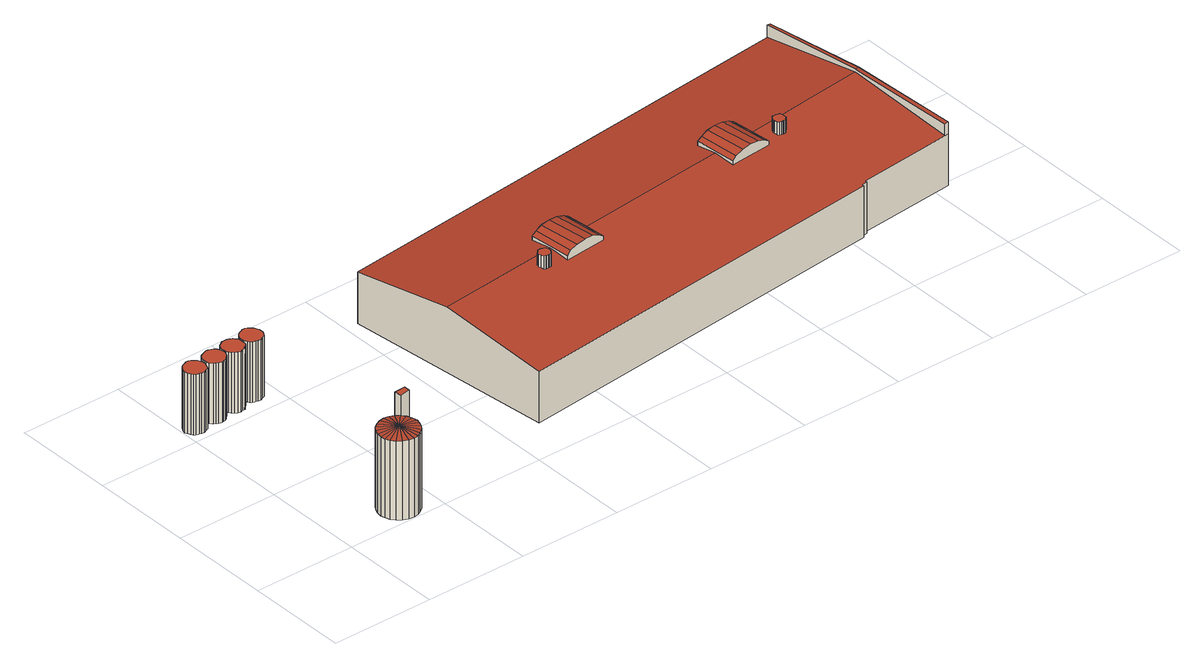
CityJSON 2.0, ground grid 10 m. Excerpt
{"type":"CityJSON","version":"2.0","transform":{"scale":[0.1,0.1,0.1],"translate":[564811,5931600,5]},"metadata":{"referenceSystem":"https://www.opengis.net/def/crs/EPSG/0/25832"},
"CityObjects":{
"building1":{"type":"Building","attributes":{"Grundfläche 2D":11.38,"Grundhöhe NN":5.61},"geometry":[{"type":"Solid","lod":"3","boundaries":[[[[0,1,2]],[[2,1,3]],[[4,1,0]],[[5,1,4]],[[6,1,5]],[[7,1,6]],[[8,1,7]],[[9,1,8]],[[10,1,9]],[[11,1,10]],[[12,1,11]],[[13,1,12]],[[14,1,13]],[[15,1,14]],[[16,1,15]],[[17,1,16]],[[18,1,17]],[[19,1,18]],[[20,1,19]],[[21,1,20]],[[22,1,21]],[[23,1,22]],[[24,1,23]],[[3,1,24]],[[2,25,26,0]],[[0,26,27,4]],[[4,27,28,5]],[[5,28,29,6]],[[6,29,30,7]],[[7,30,31,8]],[[8,31,32,9]],[[9,32,33,10]],[[10,33,34,11]],[[11,34,35,12]],[[12,35,36,13]],[[13,36,37,14]],[[14,37,38,15]],[[15,38,39,16]],[[16,39,40,17]],[[17,40,41,18]],[[18,41,42,19]],[[19,42,43,20]],[[3,44,25,2]],[[20,43,45,21]],[[21,45,46,22]],[[22,46,47,23]],[[23,47,48,24]],[[24,48,44,3]],[[45,43,42,41,40,39,38,37,36,35,34,33,32,31,30,29,28,27,26,25,44,48,47,46]]]],"semantics":{"surfaces":[{"type":"RoofSurface"},{"type":"WallSurface"},{"type":"GroundSurface"}],"values":[[0,0,0,0,0,0,0,0,0,0,0,0,0,0,0,0,0,0,0,0,0,0,0,0,1,1,1,1,1,1,1,1,1,1,1,1,1,1,1,1,1,1,1,1,1,1,1,1,2]]}}]},
"building2":{"type":"Building","attributes":{"Grundfläche 2D":3.33,"Grundhöhe NN":5.7},"geometry":[{"type":"Solid","lod":"3","boundaries":[[[[49,50,51,52,53,54,55,56,57,58,59,60,61,62,63,64,65,66,67,68,69,70,71,72,73,74]],[[75,58,57,76]],[[77,59,58,75]],[[78,60,59,77]],[[79,61,60,78]],[[80,62,61,79]],[[81,63,62,80]],[[82,64,63,81]],[[83,65,64,82]],[[84,66,65,83]],[[85,67,66,84]],[[86,87,69,68,67,85]],[[88,70,69,87]],[[89,71,70,88]],[[90,72,71,89]],[[91,73,72,90]],[[92,74,73,91]],[[93,49,74,92]],[[94,50,49,93]],[[95,51,50,94]],[[96,52,51,95]],[[97,53,52,96]],[[98,54,53,97]],[[76,57,56,99]],[[100,55,54,98]],[[99,56,55,100]],[[88,87,86,85,84,83,82,81,80,79,78,77,75,76,99,100,98,97,96,95,94,93,92,91,90,89]]]],"semantics":{"surfaces":[{"type":"RoofSurface"},{"type":"WallSurface"},{"type":"GroundSurface"}],"values":[[0,1,1,1,1,1,1,1,1,1,1,1,1,1,1,1,1,1,1,1,1,1,1,1,1,1,2]]}}]},
"building3":{"type":"Building","attributes":{"Grundfläche 2D":3.33,"Grundhöhe NN":5.73},"geometry":[{"type":"Solid","lod":"3","boundaries":[[[[101,102,103,104,105,106,107,108,109,110,111,112,113,114,115,116,117,118,119,120,121,122,123,124,125,126]],[[127,110,109,128]],[[129,111,110,127]],[[130,112,111,129]],[[131,113,112,130]],[[132,114,113,131]],[[133,115,114,132]],[[134,116,115,133]],[[135,117,116,134]],[[136,118,117,135]],[[137,119,118,136]],[[138,120,119,137]],[[139,121,120,138]],[[140,122,121,139]],[[141,123,122,140]],[[142,143,125,124,123,141]],[[144,126,125,143]],[[145,101,126,144]],[[146,102,101,145]],[[147,103,102,146]],[[148,104,103,147]],[[149,105,104,148]],[[150,106,105,149]],[[128,109,108,151]],[[152,107,106,150]],[[151,108,107,152]],[[139,138,137,136,135,134,133,132,131,130,129,127,128,151,152,150,149,148,147,146,145,144,143,142,141,140]]]],"semantics":{"surfaces":[{"type":"RoofSurface"},{"type":"WallSurface"},{"type":"GroundSurface"}],"values":[[0,1,1,1,1,1,1,1,1,1,1,1,1,1,1,1,1,1,1,1,1,1,1,1,1,1,2]]}}]},
"building4":{"type":"Building","attributes":{"Grundfläche 2D":0.716,"Grundhöhe NN":5.61},"geometry":[{"type":"Solid","lod":"3","boundaries":[[[[153,154,155,156]],[[157,155,154,158]],[[159,156,155,157]],[[160,153,156,159]],[[158,154,153,160]],[[159,157,158,160]]]],"semantics":{"surfaces":[{"type":"RoofSurface"},{"type":"WallSurface"},{"type":"GroundSurface"}],"values":[[0,1,1,1,1,2]]}}]},
"building5":{"type":"Building","attributes":{"Grundfläche 2D":3.33,"Grundhöhe NN":5.72},"geometry":[{"type":"Solid","lod":"3","boundaries":[[[[161,162,163,164,165,166,167,168,169,170,171,172,173,174,175,176,177,178,179,180,181,182,183,184,185,186,187]],[[169,188,189,170]],[[170,189,190,171]],[[171,190,191,172]],[[172,191,192,173]],[[173,192,193,174]],[[174,193,194,175]],[[175,194,195,176]],[[176,195,196,177]],[[177,196,197,178]],[[178,197,198,179]],[[179,198,199,200,181,180]],[[181,200,201,182]],[[182,201,202,183]],[[183,202,203,184]],[[184,203,204,205,186,185]],[[186,205,206,187]],[[187,206,207,161]],[[161,207,208,162]],[[162,208,209,163]],[[163,209,210,164]],[[164,210,211,165]],[[165,211,212,166]],[[168,213,188,169]],[[166,212,214,167]],[[167,214,213,168]],[[201,200,199,198,197,196,195,194,193,192,191,190,189,188,213,214,212,211,210,209,208,207,206,205,204,203,202]]]],"semantics":{"surfaces":[{"type":"RoofSurface"},{"type":"WallSurface"},{"type":"GroundSurface"}],"values":[[0,1,1,1,1,1,1,1,1,1,1,1,1,1,1,1,1,1,1,1,1,1,1,1,1,1,2]]}}]},
"building6":{"type":"Building","attributes":{"Grundfläche 2D":3.33,"Grundhöhe NN":5.7},"geometry":[{"type":"Solid","lod":"3","boundaries":[[[[215,216,217,218,219,220,221,222,223,224,225,226,227,228,229,230,231,232,233,234,235,236,237,238,239,240,241]],[[223,242,243,224]],[[224,243,244,225]],[[225,244,245,226]],[[226,245,246,227]],[[227,246,247,228]],[[228,247,248,229]],[[229,248,249,230]],[[230,249,250,231]],[[231,250,251,232]],[[232,251,252,233]],[[233,252,253,254,235,234]],[[235,254,255,236]],[[236,255,256,237]],[[237,256,257,238]],[[238,257,258,259,240,239]],[[240,259,260,241]],[[241,260,261,215]],[[215,261,262,216]],[[216,262,263,217]],[[217,263,264,218]],[[218,264,265,219]],[[219,265,266,220]],[[222,267,242,223]],[[220,266,268,221]],[[221,268,267,222]],[[255,254,253,252,251,250,249,248,247,246,245,244,243,242,267,268,266,265,264,263,262,261,260,259,258,257,256]]]],"semantics":{"surfaces":[{"type":"RoofSurface"},{"type":"WallSurface"},{"type":"GroundSurface"}],"values":[[0,1,1,1,1,1,1,1,1,1,1,1,1,1,1,1,1,1,1,1,1,1,1,1,1,1,2]]}}]},
"building7":{"type":"Building","attributes":{"Grundfläche 2D":1005.86,"Grundhöhe NN":5.45},"children":["building7-1","building7-2","building7-3"],"geometry":[{"type":"Solid","lod":"3","boundaries":[[[[269,270,271,272,273]],[[274,275,271,270]],[[276,277,275,274]],[[278,279,277,276]],[[280,281,279,278]],[[282,283,280]],[[283,281,280]],[[284,281,283]],[[285,286,287,288,289]],[[290,291,287,286]],[[292,293,291,290]],[[294,295,293,292]],[[296,297,295,294]],[[298,299,296]],[[299,297,296]],[[300,297,299]],[[301,302,303,304,305,306,307,308,309,310,311,312,313,314,315,316,317,318,319]],[[320,321,322,315,314,323,324,325,310,309,308,326,327,328,319,318]],[[272,323,314,313,269,273]],[[269,313,312,311,282,280,278,276,274,270]],[[282,311,310,325,284,283]],[[275,277,279,281,284,325,324,323,272,271]],[[318,317,285,289,288,320]],[[296,294,292,290,286,285,317,316,298]],[[315,322,300,299,298,316]],[[291,293,295,297,300,322,321,320,288,287]],[[329,302,301,330]],[[331,303,302,329]],[[332,304,303,331]],[[333,305,304,332]],[[334,307,306,305,333]],[[335,336,326,308,307,334]],[[337,338,328,327,326,336]],[[338,330,301,319,328]],[[330,338,337,336,335,334,333,332,331,329]]]],"semantics":{"surfaces":[{"type":"RoofSurface"},{"type":"WallSurface"},{"type":"GroundSurface"}],"values":[[0,0,0,0,0,0,0,0,0,0,0,0,0,0,0,0,0,0,1,1,1,1,1,1,1,1,1,1,1,1,1,1,1,1,2]]}}]},
"building7-1":{"type":"BuildingInstallation","attributes":{"relationToConstruction":"outside"},"parents":["building7"],"geometry":[{"type":"MultiSurface","lod":"3","boundaries":[[[339,340,341,342]],[[343,344,340,339,345]],[[309,346,306,343,345,339,342,327]],[[343,306,307,344]],[[344,307,308,326,341,340]],[[341,326,327,342]]],"semantics":{"surfaces":[{"type":"RoofSurface"},{"type":"WallSurface"}],"values":[0,0,1,1,1,1]}}]},
"building7-2":{"type":"BuildingInstallation","attributes":{"relationToConstruction":"outside"},"parents":["building7"],"geometry":[{"type":"MultiSurface","lod":"3","boundaries":[[[347,348,349,350,351,352,353,354,355,356,357,358,359,360,361,362,363,364,365,366,367,368,369,370,371]],[[372,353,352,373]],[[374,354,353,372]],[[375,355,354,374]],[[376,356,355,375]],[[377,357,356,376]],[[378,358,357,377]],[[379,359,358,378]],[[380,360,359,379]],[[381,361,360,380]],[[382,362,361,381]],[[383,363,362,382]],[[384,364,363,383]],[[385,365,364,384]],[[386,366,365,385]],[[387,367,366,386]],[[388,368,367,387]],[[389,369,368,388]],[[390,370,369,389]],[[391,371,370,390]],[[392,347,371,391]],[[393,348,347,392]],[[394,349,348,393]],[[395,350,349,394]],[[396,351,350,395]],[[373,352,351,396]]],"semantics":{"surfaces":[{"type":"RoofSurface"},{"type":"WallSurface"}],"values":[0,1,1,1,1,1,1,1,1,1,1,1,1,1,1,1,1,1,1,1,1,1,1,1,1,1]}}]},
"building7-3":{"type":"BuildingInstallation","attributes":{"relationToConstruction":"outside"},"parents":["building7"],"geometry":[{"type":"MultiSurface","lod":"3","boundaries":[[[397,398,399,400,401,402,403,404,405,406,407,408,409,410,411,412,413,414,415,416,417,418,419,420,421]],[[422,402,401,423]],[[424,400,399,425]],[[423,401,400,424]],[[426,403,402,422]],[[427,404,403,426]],[[428,405,404,427]],[[429,406,405,428]],[[430,407,406,429]],[[431,408,407,430]],[[432,409,408,431]],[[433,410,409,432]],[[434,411,410,433]],[[435,412,411,434]],[[436,413,412,435]],[[437,414,413,436]],[[438,415,414,437]],[[439,416,415,438]],[[440,417,416,439]],[[441,418,417,440]],[[442,419,418,441]],[[443,420,419,442]],[[444,421,420,443]],[[445,397,421,444]],[[446,398,397,445]],[[425,399,398,446]]],"semantics":{"surfaces":[{"type":"RoofSurface"},{"type":"WallSurface"}],"values":[0,1,1,1,1,1,1,1,1,1,1,1,1,1,1,1,1,1,1,1,1,1,1,1,1,1]}}]}
},
"vertices":[
[57,3,84],[67,19,87],[53,6,84],[50,10,84],[62,1,84],[67,0,84],[72,1,84],[76,3,84],[80,6,84],[83,10,84],[85,15,84],[86,19,84],[85,24,84],[83,29,84],[80,33,84],[76,36,84],[72,38,84],[67,39,84],[62,38,84],[57,36,84],[53,33,84],[50,29,84],[48,24,84],[47,19,84],[48,15,84],[53,6,6],[57,3,6],[62,1,6],[67,0,6],[72,1,6],[76,3,6],[80,6,6],[83,10,6],[85,15,6],[86,19,6],[85,24,6],[83,29,6],[80,33,6],[76,36,6],[72,38,6],[67,39,6],[62,38,6],[57,36,6],[53,33,6],[50,10,6],[50,29,6],[48,24,6],[47,19,6],[48,15,6],
[20,211,67],[21,213,67],[21,216,67],[20,218,67],[19,221,67],[17,222,67],[15,224,67],[13,225,67],[10,225,67],[8,224,67],[5,223,67],[3,221,67],[2,219,67],[1,217,67],[0,214,67],[1,212,67],[2,209,67],[3,207,67],[5,206,67],[7,205,67],[8,205,67],[10,204,67],[13,204,67],[15,205,67],[18,206,67],[19,208,67],[8,224,7],[10,225,7],[5,223,7],[3,221,7],[2,219,7],[1,217,7],[0,214,7],[1,212,7],[2,209,7],[3,207,7],[5,206,7],[7,205,7],[8,205,7],[10,204,7],[13,204,7],[15,205,7],[18,206,7],[19,208,7],[20,211,7],[21,213,7],[21,216,7],[20,218,7],[19,221,7],[17,222,7],[13,225,7],[15,224,7],
[43,213,67],[44,215,67],[44,218,67],[43,221,67],[42,223,67],[40,225,67],[38,226,67],[35,227,67],[33,227,67],[30,226,67],[28,225,67],[26,224,67],[24,222,67],[23,219,67],[23,217,67],[23,214,67],[24,212,67],[26,209,67],[28,208,67],[30,207,67],[33,206,67],[35,206,67],[38,207,67],[39,208,67],[40,209,67],[42,211,67],[30,226,7],[33,227,7],[28,225,7],[26,224,7],[24,222,7],[23,219,7],[23,217,7],[23,214,7],[24,212,7],[26,209,7],[28,208,7],[30,207,7],[33,206,7],[35,206,7],[38,207,7],[39,208,7],[40,209,7],[42,211,7],[43,213,7],[44,215,7],[44,218,7],[43,221,7],[42,223,7],[40,225,7],[35,227,7],[38,226,7],
[94,45,100],[83,44,100],[84,37,100],[94,39,100],[84,37,6],[83,44,6],[94,39,6],[94,45,6],
[65,215,67],[65,218,67],[65,220,67],[65,223,67],[63,225,67],[62,227,67],[59,228,67],[57,229,67],[54,229,67],[52,229,67],[49,227,67],[47,226,67],[46,224,67],[45,221,67],[45,219,67],[45,216,67],[46,214,67],[48,212,67],[50,210,67],[51,209,67],[52,209,67],[55,208,67],[57,209,67],[60,209,67],[61,211,67],[62,211,67],[64,213,67],[54,229,7],[52,229,7],[49,227,7],[47,226,7],[46,224,7],[45,221,7],[45,219,7],[45,216,7],[46,214,7],[48,212,7],[50,210,7],[51,209,7],[52,209,7],[55,208,7],[57,209,7],[60,209,7],[61,211,7],[62,211,7],[64,213,7],[65,215,7],[65,218,7],[65,220,7],[65,223,7],[63,225,7],[62,227,7],[57,229,7],[59,228,7],
[87,218,67],[87,220,67],[87,223,67],[86,225,67],[85,228,67],[83,229,67],[81,231,67],[79,232,67],[76,232,67],[74,231,67],[71,230,67],[69,228,67],[68,226,67],[67,224,67],[67,221,67],[67,219,67],[68,216,67],[69,214,67],[71,213,67],[73,212,67],[74,212,67],[76,211,67],[79,211,67],[81,212,67],[83,213,67],[84,213,67],[85,215,67],[76,232,7],[74,231,7],[71,230,7],[69,228,7],[68,226,7],[67,224,7],[67,221,7],[67,219,7],[68,216,7],[69,214,7],[71,213,7],[73,212,7],[74,212,7],[76,211,7],[79,211,7],[81,212,7],[83,213,7],[84,213,7],[85,215,7],[87,218,7],[87,220,7],[87,223,7],[86,225,7],[85,228,7],[83,229,7],[79,232,7],[81,231,7],
[539,159,72],[543,160,75],[539,200,75],[535,200,72],[537,180,72],[550,160,78],[546,201,78],[559,161,79],[554,201,79],[568,162,78],[563,202,78],[575,163,75],[571,203,75],[580,163,72],[578,184,72],[576,204,72],[346,139,72],[350,140,75],[346,180,75],[342,180,72],[344,159,72],[357,140,78],[352,181,78],[366,141,79],[361,181,79],[375,142,78],[370,182,78],[382,143,75],[378,183,75],[387,143,72],[385,164,72],[383,184,72],[235,42,56],[613,81,56],[613,83,56],[619,84,56],[619,86,56],[711,95,56],[715,95,56],[705,198,70],[701,198,70],[578,184,70],[580,163,68],[543,160,68],[539,159,68],[537,180,70],[385,164,70],[387,143,68],[346,139,68],[344,159,70],[224,147,70],[342,180,68],[346,180,68],[383,184,68],[535,200,68],[539,200,68],[576,204,68],[694,299,56],[691,299,56],[213,249,56],[613,81,5],[235,42,5],[613,83,5],[619,84,5],[619,86,5],[715,95,5],[705,198,5],[694,299,5],[691,299,5],[213,249,5],
[701,198,73],[705,198,73],[694,299,68],[691,299,68],[711,95,68],[715,95,68],[701,194,73],[701,194,70],
[331,149,81],[330,150,81],[329,150,81],[327,151,81],[326,151,81],[324,151,81],[323,150,81],[322,149,81],[321,148,81],[321,147,81],[320,145,81],[321,144,81],[321,143,81],[322,141,81],[323,140,81],[324,140,81],[326,140,81],[327,140,81],[329,140,81],[330,141,81],[331,142,81],[331,143,81],[332,144,81],[332,146,81],[332,147,81],[323,150,70],[324,151,70],[322,149,69],[321,148,69],[321,147,69],[320,145,69],[321,144,69],[321,143,69],[322,141,68],[323,140,68],[324,140,68],[326,140,68],[327,140,68],[329,140,68],[330,141,68],[331,142,68],[331,143,68],[332,144,69],[332,146,69],[332,147,69],[331,149,69],[330,150,69],[329,150,69],[327,151,70],[326,151,70],
[604,178,81],[603,178,81],[601,179,81],[600,179,81],[599,179,81],[597,179,81],[596,178,81],[595,177,81],[594,175,81],[594,174,81],[594,173,81],[595,171,81],[595,170,81],[596,169,81],[598,168,81],[599,168,81],[600,168,81],[602,168,81],[603,169,81],[604,170,81],[605,171,81],[605,172,81],[605,174,81],[605,175,81],[605,176,81],[597,179,69],[599,179,69],[600,179,69],[601,179,69],[596,178,69],[595,177,69],[594,175,69],[594,174,69],[594,173,69],[595,171,68],[595,170,68],[596,169,68],[598,168,68],[599,168,68],[600,168,68],[602,168,68],[603,169,68],[604,170,68],[605,171,68],[605,172,68],[605,174,69],[605,175,69],[605,176,69],[604,178,69],[603,178,69]
]}
